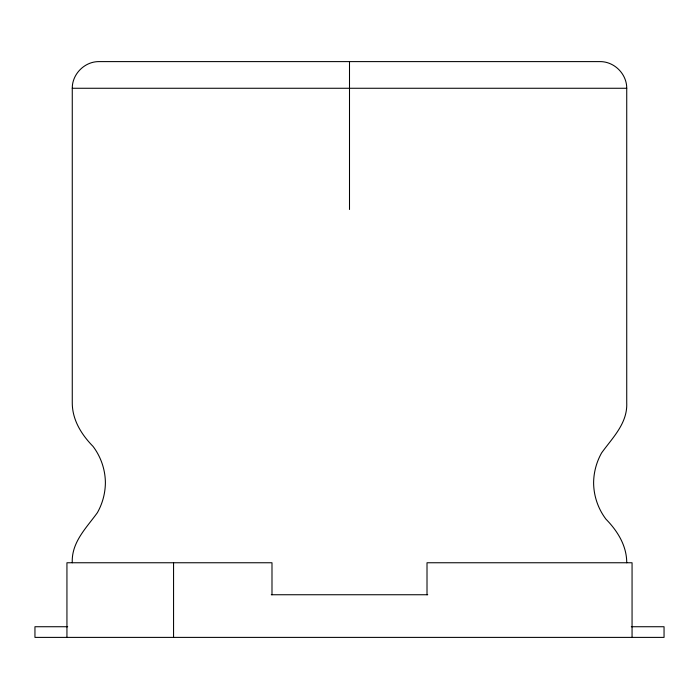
<?xml version="1.0" encoding="UTF-8"?>
<svg xmlns="http://www.w3.org/2000/svg" width="699" height="699" viewBox="0 0 699 699"><rect width="100%" height="100%" fill="white"/><g stroke="black" fill="none" stroke-linecap="round" stroke-linejoin="round"><path stroke-width="1.05" d="M72.268 562.756C71.368 542.232 86.379 527.955 97.388 512.673C102.517 503.568 105.287 493.232 105.392 482.782C105.304 469.719 100.927 456.814 93.037 446.39C81.468 434.603 72.259 419.854 72.268 402.816L72.268 88.266C72.18 73.998 84.658 61.521 98.926 61.608L600.074 61.608C614.342 61.521 626.82 73.998 626.732 88.266L626.732 402.816C627.632 423.332 612.621 437.609 601.612 452.891C596.483 461.995 593.713 472.332 593.608 482.782C593.696 495.853 598.073 508.758 605.963 519.174C617.532 530.969 626.741 545.709 626.732 562.756M72.268 88.266L626.732 88.266M271.273 594.744L427.727 594.744M67.681 626.732L34.95 626.732L34.95 637.392L664.05 637.392L664.05 626.732L631.319 626.732M632.062 637.392L632.062 562.756L427.01 562.756L427.01 594.744M349.5 61.608L349.5 209.499M271.99 594.744L271.99 562.756L66.938 562.756L66.938 637.392M173.562 562.756L173.562 637.392"/></g></svg>
